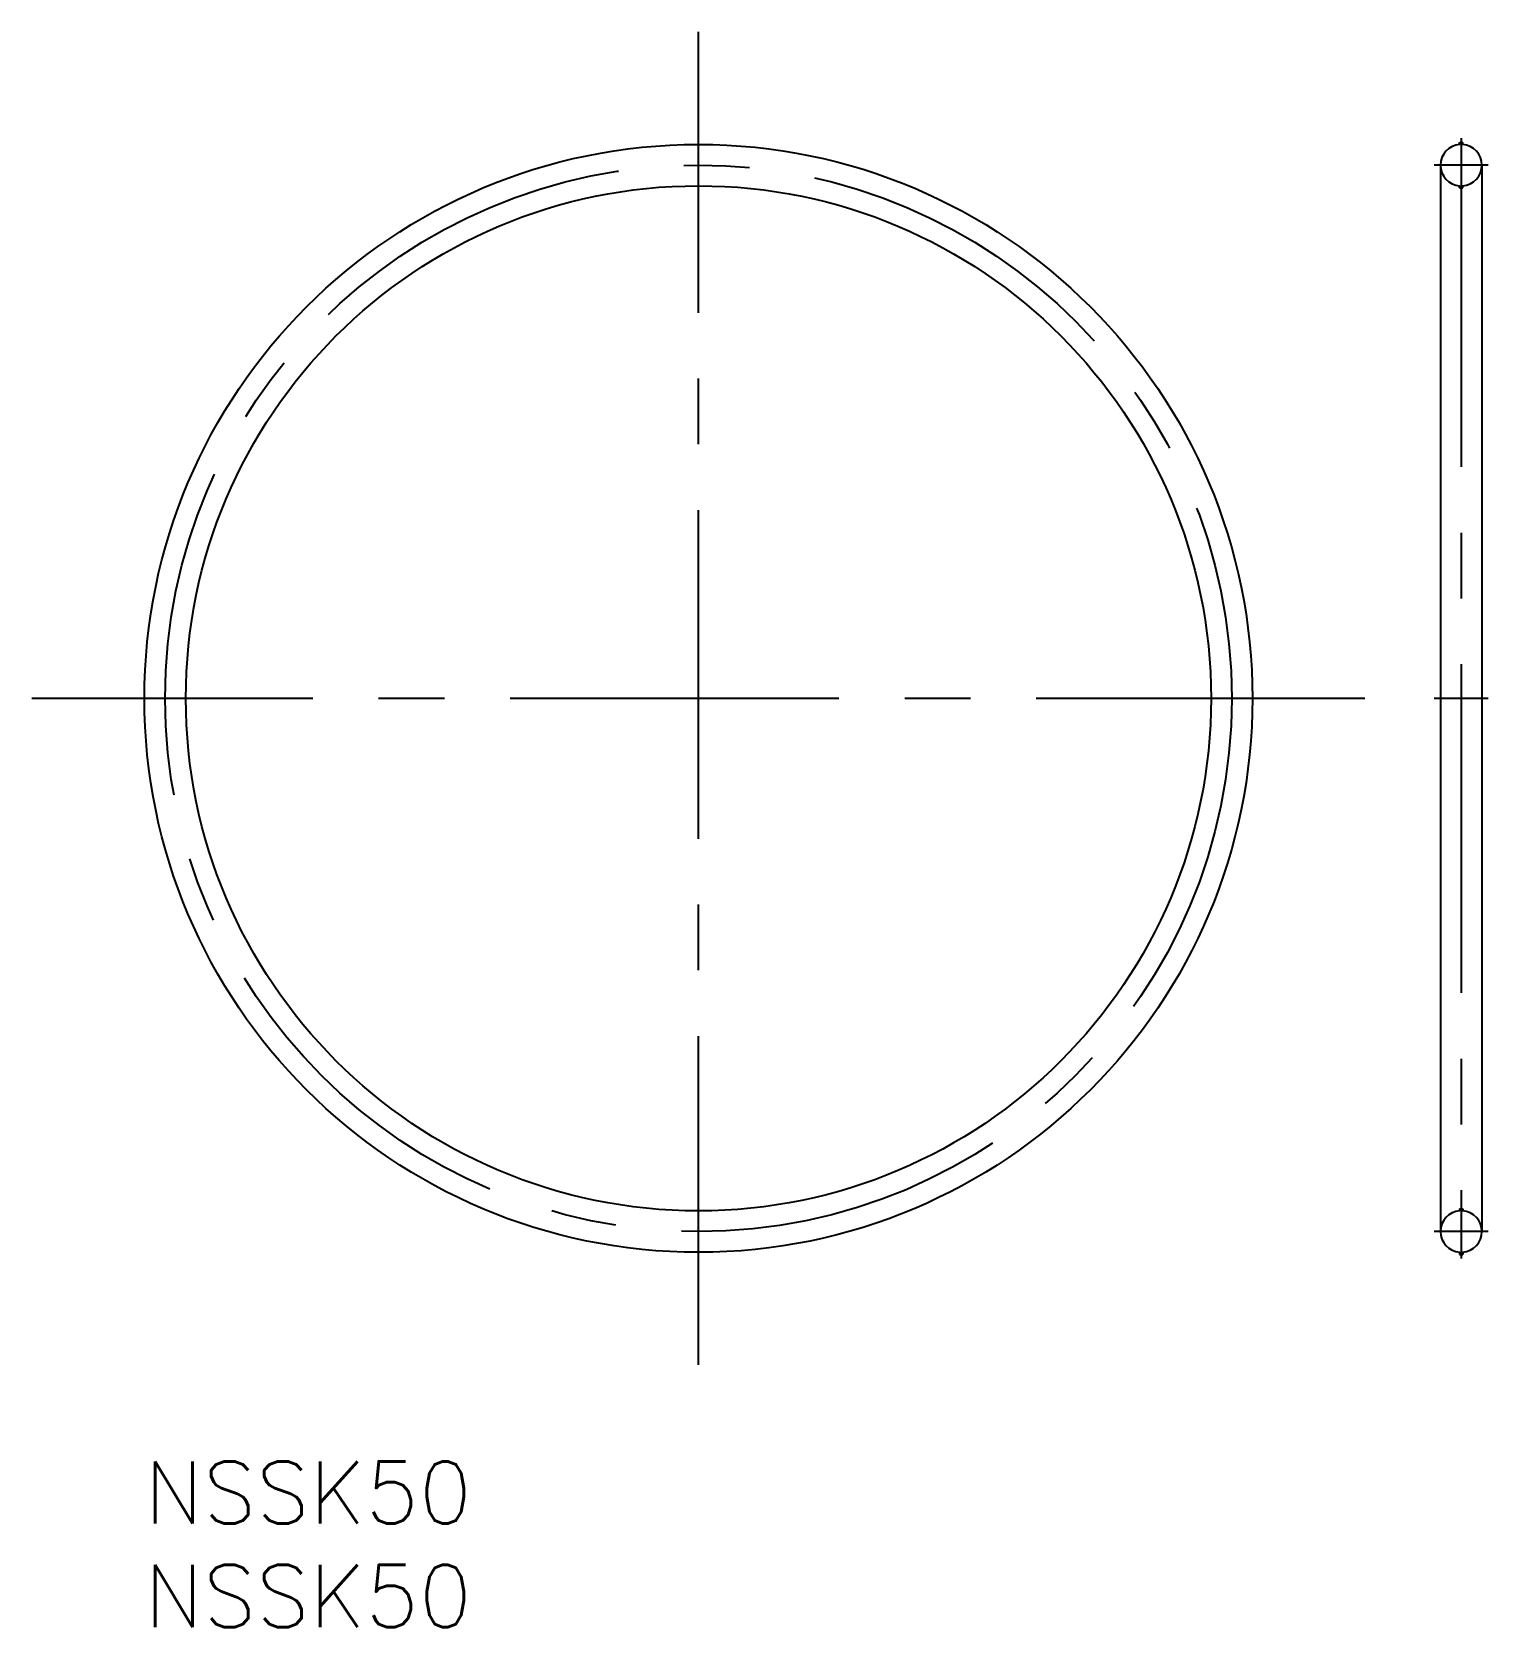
# Model space of a CAD drawing. Extents: x -5.4 to 64.9, y -8 to 69.
import ezdxf

# ---------------------------------------------------------------- set-up
doc = ezdxf.new("R2010")
doc.units = 0
doc.header["$LTSCALE"] = 0.5
doc.linetypes.add('CENTER', pattern=[50.8, 31.75, -6.35, 6.35, -6.35])
for name, color, linetype in [('MSM_CENTER', 1, 'CENTER'), ('MSM_CONTINUOUS', 7, 'CONTINUOUS'), ('MSM_PART_NUMBER', 7, 'CONTINUOUS')]:
    doc.layers.add(name, color=color, linetype=linetype)
doc.styles.get("Standard").update_dxf_attribs({"font": 'txt.shx', "height": 1, "bigfont": 'bigfont.shx'})

# ---------------------------------------------------------------- blocks, each defined once
blk = doc.blocks.new('*U1')
at = {"layer": 'MSM_PART_NUMBER'}
blk.add_text('NSSK50', height=3, dxfattribs=at).set_placement((0, -3))
blk = doc.blocks.new('*U2')
at = {"layer": 'MSM_PART_NUMBER'}
blk.add_text('NSSK50', height=3, dxfattribs=at).set_placement((0, -8))

msp = doc.modelspace()

# ---------------------------------------------------------------- linework, layer by layer
at = {"layer": 'MSM_CENTER'}
for p, q in [((26.75, 4.667), (26.75, 69.033)), ((63.579, 63.9), (63.579, 9.8)), ((64.879, 62.6), (62.279, 62.6)), ((58.933, 36.85), (-5.433, 36.85)), ((64.879, 36.85), (62.279, 36.85)), ((64.879, 11.1), (62.279, 11.1))]:
    msp.add_line(p, q, dxfattribs=at)
msp.add_circle((26.75, 36.85), 25.75, dxfattribs=at)
at = {"layer": 'MSM_CONTINUOUS'}
for p, q in [((63.504, 63.597), (63.504, 63.7)), ((63.504, 63.7), (63.654, 63.7)), ((63.654, 63.597), (63.654, 63.7)), ((62.579, 62.6), (62.579, 11.1)), ((64.579, 62.6), (64.579, 11.1)), ((63.504, 61.5), (63.504, 61.603)), ((63.504, 61.5), (63.654, 61.5)), ((63.654, 61.5), (63.654, 61.603)), ((63.504, 12.2), (63.504, 12.097)), ((63.504, 12.2), (63.654, 12.2)), ((63.654, 12.2), (63.654, 12.097)), ((63.504, 10.103), (63.504, 10)), ((63.654, 10.103), (63.654, 10)), ((63.504, 10), (63.654, 10))]:
    msp.add_line(p, q, dxfattribs=at)
for radius in [26.75, 24.75]:
    msp.add_circle((26.75, 36.85), radius, dxfattribs=at)
for centre, start, end in [((63.579, 62.6), 94.30122, 265.69878), ((63.579, 62.6), 274.30122, 85.69878), ((63.579, 11.1), 94.30122, 265.69878), ((63.579, 11.1), 274.30122, 85.69878)]:
    msp.add_arc(centre, 1, start, end, dxfattribs=at)

# ---------------------------------------------------------------- block references
for name in ['*U1', '*U2']:
    msp.add_blockref(name, (0, 0), dxfattribs=at)

doc.saveas('drawing.dxf')
